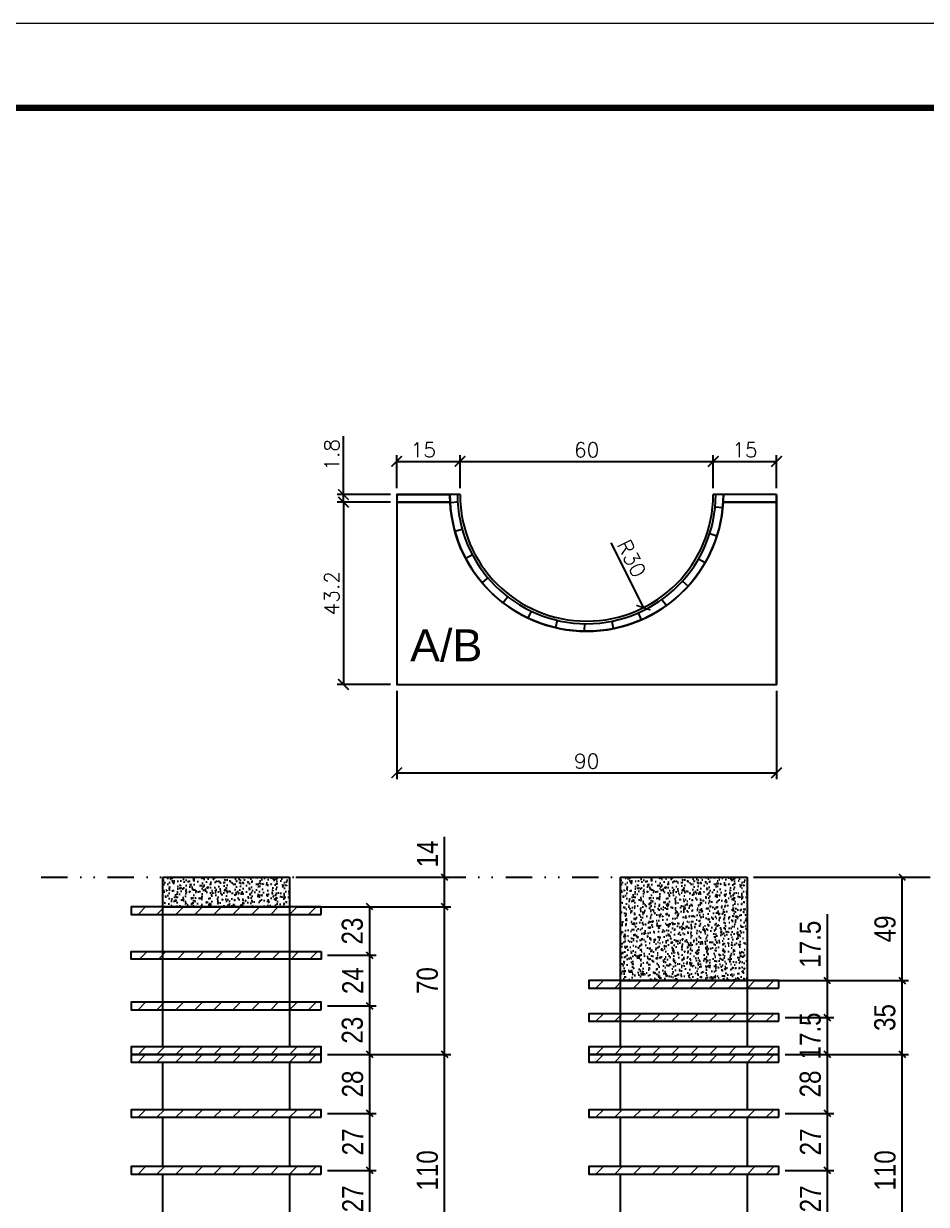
# Model space of a CAD drawing. Extents: x 14400 to 27878, y -21631 to 6985.
# Drawn here: x 16552 to 16980, y -9655 to -9095 of the extents above; entities that cross this region are included whole.
import ezdxf
from ezdxf.enums import TextEntityAlignment as Align

# ---------------------------------------------------------------- set-up
doc = ezdxf.new("R2010")
doc.units = 0
doc.linetypes.add('DASHED', pattern=[0.75, 0.5, -0.25])
doc.linetypes.add('DIVIDE2', pattern=[0.625, 0.25, -0.125, 0, -0.125, 0, -0.125])
for name, color, linetype in [('COTA', 241, 'Continuous'), ('cotas', 4, 'Continuous'), ('Nível', 160, 'Continuous'), ('Painéis', 200, 'Continuous'), ('TEXTO_GERAL', 7, 'Continuous')]:
    doc.layers.add(name, color=color, linetype=linetype)
for name, color, linetype, lineweight in [('Folhas', 255, 'Continuous', 9), ('HACHURACONCRETO', 7, 'Continuous', 13), ('SARRAFO DE PRESSAO', 251, 'DASHED', 9)]:
    doc.layers.add(name, color=color, linetype=linetype, lineweight=lineweight)
doc.styles.add('COTA TECNICA', font='techl___.ttf', dxfattribs={"height": 10})
doc.styles.add('ROMANS', font='romans.shx')
doc.styles.add('SANSSERIF', font='sas_____.pfb')
doc.dimstyles.new('COTA SECAO', dxfattribs={"dimtxt": 7, "dimasz": 5, "dimexe": 3, "dimexo": 3, "dimgap": 2, "dimtad": 3, "dimdec": 1, "dimlfac": 0.5, "dimzin": 12, "dimdsep": 46, "dimtxsty": 'ROMANS', "dimblk": 'ARCHTICK', "dimcen": 0, "dimclrd": 4, "dimclre": 4, "dimclrt": 1, "dimadec": 1, "dimazin": 3, "dimtfac": 1, "dimtdec": 1, "dimtmove": 0, "dimatfit": 3, "dimldrblk": 'OBLIQUE', "dimfxl": 1, "dimtolj": 1, "dimtzin": 12, "dimarcsym": 0})
doc.dimstyles.new('PAINEL', dxfattribs={"dimtxt": 10, "dimasz": 3, "dimexe": 3, "dimexo": 3, "dimgap": 3, "dimtad": 1, "dimdec": 1, "dimzin": 12, "dimdsep": 46, "dimtxsty": 'COTA TECNICA', "dimblk1": 'OBLIQUE', "dimblk2": 'OBLIQUE', "dimsah": 1, "dimcen": 0.9, "dimclrd": 4, "dimclre": 4, "dimclrt": 240, "dimadec": 1, "dimazin": 3, "dimtfac": 1, "dimtdec": 1, "dimtmove": 0, "dimatfit": 3, "dimfxl": 1, "dimtolj": 1, "dimtzin": 12, "dimarcsym": 0})

# ---------------------------------------------------------------- blocks, each defined once
blk = doc.blocks.new('9999999999')
at = {"layer": 'Folhas'}
blk.add_lwpolyline([(98138.98, 34190.21), (99623.98, 34190.21), (99623.98, 35240.21), (98138.98, 35240.21)], close=True, dxfattribs=at)
at = {"layer": 'Folhas', "color": 30, "const_width": 3}
blk.add_lwpolyline([(98213.98, 34230.21), (99583.98, 34230.21), (99583.98, 35200.21), (98213.98, 35200.21)], close=True, dxfattribs=at)
blk = doc.blocks.new('_Oblique')
at = {"color": 0, "linetype": 'ByBlock', "lineweight": -2}
blk.add_line((-0.5, -0.5), (0.5, 0.5), dxfattribs=at)
blk = doc.blocks.new('*D3014')
at = {"layer": 'cotas', "color": 4, "lineweight": -2, "transparency": 16777216}
for p, q in [((16695.65, -9584.04), (16754.14, -9584.04)), ((16751.14, -9694.04), (16751.14, -9584.04)), ((16695.65, -9694.04), (16754.14, -9694.04))]:
    blk.add_line(p, q, dxfattribs=at)
at = {"layer": 'Defpoints', "color": 0, "transparency": 16777216}
for p in [(16692.65, -9584.04), (16751.14, -9584.04), (16692.65, -9694.04)]:
    blk.add_point(p, dxfattribs=at)
at = {"layer": 'cotas', "color": 4, "lineweight": -2, "transparency": 16777216, "xscale": 3, "yscale": 3, "zscale": 3}
for p, rotation in [((16751.14, -9584.04), 90), ((16751.14, -9694.04), 270)]:
    blk.add_blockref('_Oblique', p, dxfattribs=dict(at, rotation=rotation))
at = {"layer": 'cotas', "color": 240, "transparency": 16777216, "insert": (16743.04, -9639.04), "char_height": 10, "attachment_point": 5, "rotation": 90, "style": 'COTA TECNICA'}
blk.add_mtext('\\A1;110', dxfattribs=at)
blk = doc.blocks.new('*D3016')
at = {"layer": 'cotas', "color": 4, "lineweight": -2, "transparency": 16777216}
for p, q in [((16695.65, -9639.04), (16718.7, -9639.04)), ((16715.7, -9666.04), (16715.7, -9639.04)), ((16695.65, -9666.04), (16718.7, -9666.04))]:
    blk.add_line(p, q, dxfattribs=at)
at = {"layer": 'Defpoints', "color": 0, "transparency": 16777216}
for p in [(16692.65, -9639.04), (16715.7, -9639.04), (16692.65, -9666.04)]:
    blk.add_point(p, dxfattribs=at)
at = {"layer": 'cotas', "color": 4, "lineweight": -2, "transparency": 16777216, "xscale": 3, "yscale": 3, "zscale": 3}
for p, rotation in [((16715.7, -9639.04), 90), ((16715.7, -9666.04), 270)]:
    blk.add_blockref('_Oblique', p, dxfattribs=dict(at, rotation=rotation))
at = {"layer": 'cotas', "color": 240, "transparency": 16777216, "insert": (16707.62, -9652.54), "char_height": 10, "attachment_point": 5, "rotation": 90, "style": 'COTA TECNICA'}
blk.add_mtext('\\A1;27', dxfattribs=at)
blk = doc.blocks.new('*D3017')
at = {"layer": 'cotas', "color": 4, "lineweight": -2, "transparency": 16777216}
for p, q in [((16695.65, -9612.04), (16718.7, -9612.04)), ((16715.7, -9639.04), (16715.7, -9612.04)), ((16695.65, -9639.04), (16718.7, -9639.04))]:
    blk.add_line(p, q, dxfattribs=at)
at = {"layer": 'Defpoints', "color": 0, "transparency": 16777216}
for p in [(16692.65, -9612.04), (16715.7, -9612.04), (16692.65, -9639.04)]:
    blk.add_point(p, dxfattribs=at)
at = {"layer": 'cotas', "color": 4, "lineweight": -2, "transparency": 16777216, "xscale": 3, "yscale": 3, "zscale": 3}
for p, rotation in [((16715.7, -9612.04), 90), ((16715.7, -9639.04), 270)]:
    blk.add_blockref('_Oblique', p, dxfattribs=dict(at, rotation=rotation))
at = {"layer": 'cotas', "color": 240, "transparency": 16777216, "insert": (16707.62, -9625.54), "char_height": 10, "attachment_point": 5, "rotation": 90, "style": 'COTA TECNICA'}
blk.add_mtext('\\A1;27', dxfattribs=at)
blk = doc.blocks.new('*D3018')
at = {"layer": 'cotas', "color": 4, "lineweight": -2, "transparency": 16777216}
for p, q in [((16695.65, -9584.04), (16718.7, -9584.04)), ((16715.7, -9612.04), (16715.7, -9584.04)), ((16695.65, -9612.04), (16718.7, -9612.04))]:
    blk.add_line(p, q, dxfattribs=at)
at = {"layer": 'Defpoints', "color": 0, "transparency": 16777216}
for p in [(16692.65, -9584.04), (16715.7, -9584.04), (16692.65, -9612.04)]:
    blk.add_point(p, dxfattribs=at)
at = {"layer": 'cotas', "color": 4, "lineweight": -2, "transparency": 16777216, "xscale": 3, "yscale": 3, "zscale": 3}
for p, rotation in [((16715.7, -9584.04), 90), ((16715.7, -9612.04), 270)]:
    blk.add_blockref('_Oblique', p, dxfattribs=dict(at, rotation=rotation))
at = {"layer": 'cotas', "color": 240, "transparency": 16777216, "insert": (16707.6, -9598.04), "char_height": 10, "attachment_point": 5, "rotation": 90, "style": 'COTA TECNICA'}
blk.add_mtext('\\A1;28', dxfattribs=at)
blk = doc.blocks.new('*D3039')
at = {"layer": 'COTA', "color": 4, "lineweight": -2, "transparency": 16777216}
for p, q in [((16751.14, -9500.04), (16751.14, -9480.92)), ((16680.65, -9500.04), (16754.14, -9500.04)), ((16751.14, -9514.04), (16751.14, -9500.04)), ((16680.65, -9514.04), (16754.14, -9514.04))]:
    blk.add_line(p, q, dxfattribs=at)
at = {"layer": 'Defpoints', "color": 0, "transparency": 16777216}
for p in [(16677.65, -9500.04), (16751.14, -9500.04), (16677.65, -9514.04)]:
    blk.add_point(p, dxfattribs=at)
at = {"layer": 'COTA', "color": 4, "lineweight": -2, "transparency": 16777216, "xscale": 3, "yscale": 3, "zscale": 3}
for p, rotation in [((16751.14, -9500.04), 90), ((16751.14, -9514.04), 270)]:
    blk.add_blockref('_Oblique', p, dxfattribs=dict(at, rotation=rotation))
at = {"layer": 'COTA', "color": 240, "transparency": 16777216, "insert": (16743.07, -9488.98), "char_height": 10, "attachment_point": 5, "rotation": 90, "style": 'COTA TECNICA'}
blk.add_mtext('\\A1;14', dxfattribs=at)
blk = doc.blocks.new('_ArchTick')
at = {"color": 0, "linetype": 'ByBlock', "const_width": 0.15}
blk.add_lwpolyline([(-0.5, -0.5), (0.5, 0.5)], dxfattribs=at)
blk = doc.blocks.new('*D3020')
at = {"color": 4, "lineweight": -2, "transparency": 16777216}
for p, q in [((16728.48, -9411.61), (16728.48, -9453.51)), ((16908.48, -9411.61), (16908.48, -9453.51)), ((16728.48, -9450.51), (16908.48, -9450.51))]:
    blk.add_line(p, q, dxfattribs=at)
at = {"layer": 'Defpoints', "color": 0, "transparency": 16777216}
for p in [(16728.48, -9408.61), (16908.48, -9408.61), (16908.48, -9450.51)]:
    blk.add_point(p, dxfattribs=at)
at = {"color": 4, "lineweight": -2, "transparency": 16777216, "xscale": 5, "yscale": 5, "zscale": 5, "rotation": 180}
blk.add_blockref('_ArchTick', (16728.48, -9450.51), dxfattribs=at)
at = {"color": 4, "lineweight": -2, "transparency": 16777216, "xscale": 5, "yscale": 5, "zscale": 5}
blk.add_blockref('_ArchTick', (16908.48, -9450.51), dxfattribs=at)
at = {"color": 1, "transparency": 16777216, "insert": (16818.48, -9445.01), "char_height": 7, "attachment_point": 5, "style": 'ROMANS'}
blk.add_mtext('\\A1;90', dxfattribs=at)
blk = doc.blocks.new('*D3021')
at = {"color": 4, "lineweight": -2, "transparency": 16777216}
for p, q in [((16725.48, -9322.21), (16700.23, -9322.21)), ((16703.23, -9322.21), (16703.23, -9408.61)), ((16725.48, -9408.61), (16700.23, -9408.61))]:
    blk.add_line(p, q, dxfattribs=at)
at = {"layer": 'Defpoints', "color": 0, "transparency": 16777216}
for p in [(16728.48, -9322.21), (16703.23, -9408.61), (16728.48, -9408.61)]:
    blk.add_point(p, dxfattribs=at)
at = {"color": 4, "lineweight": -2, "transparency": 16777216, "xscale": 5, "yscale": 5, "zscale": 5}
for p, rotation in [((16703.23, -9322.21), 90), ((16703.23, -9408.61), 270)]:
    blk.add_blockref('_ArchTick', p, dxfattribs=dict(at, rotation=rotation))
at = {"color": 1, "transparency": 16777216, "insert": (16697.73, -9365.41), "char_height": 7, "attachment_point": 5, "rotation": 90, "style": 'ROMANS'}
blk.add_mtext('\\A1;43.2', dxfattribs=at)
blk = doc.blocks.new('*D3022')
at = {"color": 4, "lineweight": -2, "transparency": 16777216}
for p, q in [((16728.48, -9315.61), (16728.48, -9299.88)), ((16728.48, -9302.88), (16758.48, -9302.88)), ((16758.48, -9315.61), (16758.48, -9299.88))]:
    blk.add_line(p, q, dxfattribs=at)
at = {"layer": 'Defpoints', "color": 0, "transparency": 16777216}
for p in [(16758.48, -9302.88), (16728.48, -9318.61), (16758.48, -9318.61)]:
    blk.add_point(p, dxfattribs=at)
at = {"color": 4, "lineweight": -2, "transparency": 16777216, "xscale": 5, "yscale": 5, "zscale": 5, "rotation": 180}
blk.add_blockref('_ArchTick', (16728.48, -9302.88), dxfattribs=at)
at = {"color": 4, "lineweight": -2, "transparency": 16777216, "xscale": 5, "yscale": 5, "zscale": 5}
blk.add_blockref('_ArchTick', (16758.48, -9302.88), dxfattribs=at)
at = {"color": 1, "transparency": 16777216, "insert": (16741.08, -9297.38), "char_height": 7, "attachment_point": 5, "style": 'ROMANS'}
blk.add_mtext('\\A1;15', dxfattribs=at)
blk = doc.blocks.new('*D3023')
at = {"color": 4, "lineweight": -2, "transparency": 16777216}
for p, q in [((16878.48, -9315.61), (16878.48, -9299.88)), ((16878.48, -9302.88), (16908.48, -9302.88)), ((16908.48, -9315.61), (16908.48, -9299.88))]:
    blk.add_line(p, q, dxfattribs=at)
at = {"layer": 'Defpoints', "color": 0, "transparency": 16777216}
for p in [(16908.48, -9302.88), (16878.48, -9318.61), (16908.48, -9318.61)]:
    blk.add_point(p, dxfattribs=at)
at = {"color": 4, "lineweight": -2, "transparency": 16777216, "xscale": 5, "yscale": 5, "zscale": 5, "rotation": 180}
blk.add_blockref('_ArchTick', (16878.48, -9302.88), dxfattribs=at)
at = {"color": 4, "lineweight": -2, "transparency": 16777216, "xscale": 5, "yscale": 5, "zscale": 5}
blk.add_blockref('_ArchTick', (16908.48, -9302.88), dxfattribs=at)
at = {"color": 1, "transparency": 16777216, "insert": (16893.48, -9297.38), "char_height": 7, "attachment_point": 5, "style": 'ROMANS'}
blk.add_mtext('\\A1;15', dxfattribs=at)
blk = doc.blocks.new('*D3024')
at = {"color": 4, "lineweight": -2, "transparency": 16777216}
for p, q in [((16758.48, -9315.61), (16758.48, -9299.88)), ((16758.48, -9302.88), (16878.48, -9302.88)), ((16878.48, -9315.61), (16878.48, -9299.88))]:
    blk.add_line(p, q, dxfattribs=at)
at = {"layer": 'Defpoints', "color": 0, "transparency": 16777216}
for p in [(16878.48, -9302.88), (16758.48, -9318.61), (16878.48, -9318.61)]:
    blk.add_point(p, dxfattribs=at)
at = {"color": 4, "lineweight": -2, "transparency": 16777216, "xscale": 5, "yscale": 5, "zscale": 5, "rotation": 180}
blk.add_blockref('_ArchTick', (16758.48, -9302.88), dxfattribs=at)
at = {"color": 4, "lineweight": -2, "transparency": 16777216, "xscale": 5, "yscale": 5, "zscale": 5}
blk.add_blockref('_ArchTick', (16878.48, -9302.88), dxfattribs=at)
at = {"color": 1, "transparency": 16777216, "insert": (16818.48, -9297.38), "char_height": 7, "attachment_point": 5, "style": 'ROMANS'}
blk.add_mtext('\\A1;60', dxfattribs=at)
blk = doc.blocks.new('*D3025')
at = {"color": 4, "lineweight": -2, "transparency": 16777216}
blk.add_line((16829.95, -9341.48), (16845.38, -9372.25), dxfattribs=at)
at = {"layer": 'Defpoints', "color": 0, "transparency": 16777216}
for p in [(16818.48, -9318.61), (16845.38, -9372.25)]:
    blk.add_point(p, dxfattribs=at)
at = {"color": 4, "lineweight": -2, "transparency": 16777216, "xscale": 5, "yscale": 5, "zscale": 5, "rotation": 296.6375568311713}
blk.add_blockref('_ArchTick', (16845.38, -9372.25), dxfattribs=at)
at = {"color": 1, "transparency": 16777216, "insert": (16839.8, -9348.85), "char_height": 7, "attachment_point": 5, "rotation": 296.6376, "style": 'ROMANS'}
blk.add_mtext('\\A1;R30', dxfattribs=at)
blk = doc.blocks.new('*D3027')
at = {"color": 4, "lineweight": -2, "transparency": 16777216}
for p, q in [((16703.23, -9318.61), (16703.23, -9290.95)), ((16725.48, -9318.61), (16700.23, -9318.61)), ((16703.23, -9322.21), (16703.23, -9318.61)), ((16725.48, -9322.21), (16700.23, -9322.21)), ((16703.23, -9322.21), (16703.23, -9327.21))]:
    blk.add_line(p, q, dxfattribs=at)
at = {"layer": 'Defpoints', "color": 0, "transparency": 16777216}
for p in [(16703.23, -9318.61), (16728.48, -9318.61), (16728.48, -9322.21)]:
    blk.add_point(p, dxfattribs=at)
at = {"color": 4, "lineweight": -2, "transparency": 16777216, "xscale": 5, "yscale": 5, "zscale": 5}
for p, rotation in [((16703.23, -9318.61), 270), ((16703.23, -9322.21), 90)]:
    blk.add_blockref('_ArchTick', p, dxfattribs=dict(at, rotation=rotation))
at = {"color": 1, "transparency": 16777216, "insert": (16697.73, -9299.78), "char_height": 7, "attachment_point": 5, "rotation": 90, "style": 'ROMANS'}
blk.add_mtext('\\A1;1.8', dxfattribs=at)
blk = doc.blocks.new('*D3041')
at = {"layer": 'COTA', "color": 4, "lineweight": -2, "transparency": 16777216}
for p, q in [((16695.65, -9514.04), (16754.14, -9514.04)), ((16751.14, -9584.04), (16751.14, -9514.04)), ((16695.65, -9584.04), (16754.14, -9584.04))]:
    blk.add_line(p, q, dxfattribs=at)
at = {"layer": 'Defpoints', "color": 0, "transparency": 16777216}
for p in [(16692.65, -9514.04), (16751.14, -9514.04), (16692.65, -9584.04)]:
    blk.add_point(p, dxfattribs=at)
at = {"layer": 'COTA', "color": 4, "lineweight": -2, "transparency": 16777216, "xscale": 3, "yscale": 3, "zscale": 3}
for p, rotation in [((16751.14, -9514.04), 90), ((16751.14, -9584.04), 270)]:
    blk.add_blockref('_Oblique', p, dxfattribs=dict(at, rotation=rotation))
at = {"layer": 'COTA', "color": 240, "transparency": 16777216, "insert": (16743.04, -9549.04), "char_height": 10, "attachment_point": 5, "rotation": 90, "style": 'COTA TECNICA'}
blk.add_mtext('\\A1;70', dxfattribs=at)
blk = doc.blocks.new('*D3042')
at = {"layer": 'COTA', "color": 4, "lineweight": -2, "transparency": 16777216}
for p, q in [((16695.65, -9561.04), (16718.7, -9561.04)), ((16715.7, -9584.04), (16715.7, -9561.04)), ((16695.65, -9584.04), (16718.7, -9584.04))]:
    blk.add_line(p, q, dxfattribs=at)
at = {"layer": 'Defpoints', "color": 0, "transparency": 16777216}
for p in [(16692.65, -9561.04), (16715.7, -9561.04), (16692.65, -9584.04)]:
    blk.add_point(p, dxfattribs=at)
at = {"layer": 'COTA', "color": 4, "lineweight": -2, "transparency": 16777216, "xscale": 3, "yscale": 3, "zscale": 3}
for p, rotation in [((16715.7, -9561.04), 90), ((16715.7, -9584.04), 270)]:
    blk.add_blockref('_Oblique', p, dxfattribs=dict(at, rotation=rotation))
at = {"layer": 'COTA', "color": 240, "transparency": 16777216, "insert": (16707.48, -9572.54), "char_height": 10, "attachment_point": 5, "rotation": 90, "style": 'COTA TECNICA'}
blk.add_mtext('\\A1;23', dxfattribs=at)
blk = doc.blocks.new('*D3043')
at = {"layer": 'COTA', "color": 4, "lineweight": -2, "transparency": 16777216}
for p, q in [((16695.65, -9537.04), (16718.7, -9537.04)), ((16715.7, -9561.04), (16715.7, -9537.04)), ((16695.65, -9561.04), (16718.7, -9561.04))]:
    blk.add_line(p, q, dxfattribs=at)
at = {"layer": 'Defpoints', "color": 0, "transparency": 16777216}
for p in [(16692.65, -9537.04), (16715.7, -9537.04), (16692.65, -9561.04)]:
    blk.add_point(p, dxfattribs=at)
at = {"layer": 'COTA', "color": 4, "lineweight": -2, "transparency": 16777216, "xscale": 3, "yscale": 3, "zscale": 3}
for p, rotation in [((16715.7, -9537.04), 90), ((16715.7, -9561.04), 270)]:
    blk.add_blockref('_Oblique', p, dxfattribs=dict(at, rotation=rotation))
at = {"layer": 'COTA', "color": 240, "transparency": 16777216, "insert": (16707.62, -9549.04), "char_height": 10, "attachment_point": 5, "rotation": 90, "style": 'COTA TECNICA'}
blk.add_mtext('\\A1;24', dxfattribs=at)
blk = doc.blocks.new('*D3044')
at = {"layer": 'COTA', "color": 4, "lineweight": -2, "transparency": 16777216}
for p, q in [((16695.65, -9514.04), (16718.7, -9514.04)), ((16715.7, -9537.04), (16715.7, -9514.04)), ((16695.65, -9537.04), (16718.7, -9537.04))]:
    blk.add_line(p, q, dxfattribs=at)
at = {"layer": 'Defpoints', "color": 0, "transparency": 16777216}
for p in [(16692.65, -9514.04), (16715.7, -9514.04), (16692.65, -9537.04)]:
    blk.add_point(p, dxfattribs=at)
at = {"layer": 'COTA', "color": 4, "lineweight": -2, "transparency": 16777216, "xscale": 3, "yscale": 3, "zscale": 3}
for p, rotation in [((16715.7, -9514.04), 90), ((16715.7, -9537.04), 270)]:
    blk.add_blockref('_Oblique', p, dxfattribs=dict(at, rotation=rotation))
at = {"layer": 'COTA', "color": 240, "transparency": 16777216, "insert": (16707.48, -9525.54), "char_height": 10, "attachment_point": 5, "rotation": 90, "style": 'COTA TECNICA'}
blk.add_mtext('\\A1;23', dxfattribs=at)
blk = doc.blocks.new('*D3075')
at = {"layer": 'cotas', "color": 4, "lineweight": -2, "transparency": 16777216}
for p, q in [((16912.57, -9584.04), (16971.06, -9584.04)), ((16968.06, -9694.04), (16968.06, -9584.04)), ((16912.57, -9694.04), (16971.06, -9694.04))]:
    blk.add_line(p, q, dxfattribs=at)
at = {"layer": 'Defpoints', "color": 0, "transparency": 16777216}
for p in [(16909.57, -9584.04), (16968.06, -9584.04), (16909.57, -9694.04)]:
    blk.add_point(p, dxfattribs=at)
at = {"layer": 'cotas', "color": 4, "lineweight": -2, "transparency": 16777216, "xscale": 3, "yscale": 3, "zscale": 3}
for p, rotation in [((16968.06, -9584.04), 90), ((16968.06, -9694.04), 270)]:
    blk.add_blockref('_Oblique', p, dxfattribs=dict(at, rotation=rotation))
at = {"layer": 'cotas', "color": 240, "transparency": 16777216, "insert": (16959.96, -9639.04), "char_height": 10, "attachment_point": 5, "rotation": 90, "style": 'COTA TECNICA'}
blk.add_mtext('\\A1;110', dxfattribs=at)
blk = doc.blocks.new('*D3077')
at = {"layer": 'cotas', "color": 4, "lineweight": -2, "transparency": 16777216}
for p, q in [((16912.57, -9639.04), (16935.61, -9639.04)), ((16932.61, -9666.04), (16932.61, -9639.04)), ((16912.57, -9666.04), (16935.61, -9666.04))]:
    blk.add_line(p, q, dxfattribs=at)
at = {"layer": 'Defpoints', "color": 0, "transparency": 16777216}
for p in [(16909.57, -9639.04), (16932.61, -9639.04), (16909.57, -9666.04)]:
    blk.add_point(p, dxfattribs=at)
at = {"layer": 'cotas', "color": 4, "lineweight": -2, "transparency": 16777216, "xscale": 3, "yscale": 3, "zscale": 3}
for p, rotation in [((16932.61, -9639.04), 90), ((16932.61, -9666.04), 270)]:
    blk.add_blockref('_Oblique', p, dxfattribs=dict(at, rotation=rotation))
at = {"layer": 'cotas', "color": 240, "transparency": 16777216, "insert": (16924.54, -9652.54), "char_height": 10, "attachment_point": 5, "rotation": 90, "style": 'COTA TECNICA'}
blk.add_mtext('\\A1;27', dxfattribs=at)
blk = doc.blocks.new('*D3078')
at = {"layer": 'cotas', "color": 4, "lineweight": -2, "transparency": 16777216}
for p, q in [((16912.57, -9612.04), (16935.61, -9612.04)), ((16932.61, -9639.04), (16932.61, -9612.04)), ((16912.57, -9639.04), (16935.61, -9639.04))]:
    blk.add_line(p, q, dxfattribs=at)
at = {"layer": 'Defpoints', "color": 0, "transparency": 16777216}
for p in [(16909.57, -9612.04), (16932.61, -9612.04), (16909.57, -9639.04)]:
    blk.add_point(p, dxfattribs=at)
at = {"layer": 'cotas', "color": 4, "lineweight": -2, "transparency": 16777216, "xscale": 3, "yscale": 3, "zscale": 3}
for p, rotation in [((16932.61, -9612.04), 90), ((16932.61, -9639.04), 270)]:
    blk.add_blockref('_Oblique', p, dxfattribs=dict(at, rotation=rotation))
at = {"layer": 'cotas', "color": 240, "transparency": 16777216, "insert": (16924.54, -9625.54), "char_height": 10, "attachment_point": 5, "rotation": 90, "style": 'COTA TECNICA'}
blk.add_mtext('\\A1;27', dxfattribs=at)
blk = doc.blocks.new('*D3079')
at = {"layer": 'cotas', "color": 4, "lineweight": -2, "transparency": 16777216}
for p, q in [((16912.57, -9584.04), (16935.61, -9584.04)), ((16932.61, -9612.04), (16932.61, -9584.04)), ((16912.57, -9612.04), (16935.61, -9612.04))]:
    blk.add_line(p, q, dxfattribs=at)
at = {"layer": 'Defpoints', "color": 0, "transparency": 16777216}
for p in [(16909.57, -9584.04), (16932.61, -9584.04), (16909.57, -9612.04)]:
    blk.add_point(p, dxfattribs=at)
at = {"layer": 'cotas', "color": 4, "lineweight": -2, "transparency": 16777216, "xscale": 3, "yscale": 3, "zscale": 3}
for p, rotation in [((16932.61, -9584.04), 90), ((16932.61, -9612.04), 270)]:
    blk.add_blockref('_Oblique', p, dxfattribs=dict(at, rotation=rotation))
at = {"layer": 'cotas', "color": 240, "transparency": 16777216, "insert": (16924.52, -9598.04), "char_height": 10, "attachment_point": 5, "rotation": 90, "style": 'COTA TECNICA'}
blk.add_mtext('\\A1;28', dxfattribs=at)
blk = doc.blocks.new('*D3081')
at = {"layer": 'COTA', "color": 4, "lineweight": -2, "transparency": 16777216}
for p, q in [((16897.57, -9500.04), (16971.06, -9500.04)), ((16968.06, -9549.04), (16968.06, -9500.04)), ((16897.57, -9549.04), (16971.06, -9549.04))]:
    blk.add_line(p, q, dxfattribs=at)
at = {"layer": 'Defpoints', "color": 0, "transparency": 16777216}
for p in [(16894.57, -9500.04), (16968.06, -9500.04), (16894.57, -9549.04)]:
    blk.add_point(p, dxfattribs=at)
at = {"layer": 'COTA', "color": 4, "lineweight": -2, "transparency": 16777216, "xscale": 3, "yscale": 3, "zscale": 3}
for p, rotation in [((16968.06, -9500.04), 90), ((16968.06, -9549.04), 270)]:
    blk.add_blockref('_Oblique', p, dxfattribs=dict(at, rotation=rotation))
at = {"layer": 'COTA', "color": 240, "transparency": 16777216, "insert": (16959.96, -9524.54), "char_height": 10, "attachment_point": 5, "rotation": 90, "style": 'COTA TECNICA'}
blk.add_mtext('\\A1;49', dxfattribs=at)
blk = doc.blocks.new('*D3064')
at = {"layer": 'COTA', "color": 4, "lineweight": -2, "transparency": 16777216}
for p, q in [((16912.57, -9549.04), (16971.06, -9549.04)), ((16968.06, -9584.04), (16968.06, -9549.04)), ((16912.57, -9584.04), (16971.06, -9584.04))]:
    blk.add_line(p, q, dxfattribs=at)
at = {"layer": 'Defpoints', "color": 0, "transparency": 16777216}
for p in [(16909.57, -9549.04), (16968.06, -9549.04), (16909.57, -9584.04)]:
    blk.add_point(p, dxfattribs=at)
at = {"layer": 'COTA', "color": 4, "lineweight": -2, "transparency": 16777216, "xscale": 3, "yscale": 3, "zscale": 3}
for p, rotation in [((16968.06, -9549.04), 90), ((16968.06, -9584.04), 270)]:
    blk.add_blockref('_Oblique', p, dxfattribs=dict(at, rotation=rotation))
at = {"layer": 'COTA', "color": 240, "transparency": 16777216, "insert": (16959.84, -9566.54), "char_height": 10, "attachment_point": 5, "rotation": 90, "style": 'COTA TECNICA'}
blk.add_mtext('\\A1;35', dxfattribs=at)
blk = doc.blocks.new('*D3065')
at = {"layer": 'COTA', "color": 4, "lineweight": -2, "transparency": 16777216}
for p, q in [((16912.57, -9566.54), (16935.61, -9566.54)), ((16932.61, -9584.04), (16932.61, -9566.54)), ((16912.57, -9584.04), (16935.61, -9584.04))]:
    blk.add_line(p, q, dxfattribs=at)
at = {"layer": 'Defpoints', "color": 0, "transparency": 16777216}
for p in [(16909.57, -9566.54), (16932.61, -9566.54), (16909.57, -9584.04)]:
    blk.add_point(p, dxfattribs=at)
at = {"layer": 'COTA', "color": 4, "lineweight": -2, "transparency": 16777216, "xscale": 3, "yscale": 3, "zscale": 3}
for p, rotation in [((16932.61, -9566.54), 90), ((16932.61, -9584.04), 270)]:
    blk.add_blockref('_Oblique', p, dxfattribs=dict(at, rotation=rotation))
at = {"layer": 'COTA', "color": 240, "transparency": 16777216, "insert": (16924.5, -9575.29), "char_height": 10, "attachment_point": 5, "rotation": 90, "style": 'COTA TECNICA'}
blk.add_mtext('\\A1;17.5', dxfattribs=at)
blk = doc.blocks.new('*D3082')
at = {"layer": 'COTA', "color": 4, "lineweight": -2, "transparency": 16777216}
for p, q in [((16932.61, -9549.04), (16932.61, -9517.56)), ((16912.57, -9549.04), (16935.61, -9549.04)), ((16932.61, -9566.54), (16932.61, -9549.04)), ((16912.57, -9566.54), (16935.61, -9566.54))]:
    blk.add_line(p, q, dxfattribs=at)
at = {"layer": 'Defpoints', "color": 0, "transparency": 16777216}
for p in [(16909.57, -9549.04), (16932.61, -9549.04), (16909.57, -9566.54)]:
    blk.add_point(p, dxfattribs=at)
at = {"layer": 'COTA', "color": 4, "lineweight": -2, "transparency": 16777216, "xscale": 3, "yscale": 3, "zscale": 3}
for p, rotation in [((16932.61, -9549.04), 90), ((16932.61, -9566.54), 270)]:
    blk.add_blockref('_Oblique', p, dxfattribs=dict(at, rotation=rotation))
at = {"layer": 'COTA', "color": 240, "transparency": 16777216, "insert": (16924.5, -9531.8), "char_height": 10, "attachment_point": 5, "rotation": 90, "style": 'COTA TECNICA'}
blk.add_mtext('\\A1;17.5', dxfattribs=at)

msp = doc.modelspace()

# ---------------------------------------------------------------- hatches: boundary and pattern name
at = {"layer": 'COTA'}
h = msp.add_hatch(dxfattribs=at)
h.set_pattern_fill('AR-CONC', color=256, scale=0.03)
h.set_pattern_definition([(50, (-1716.394, 1e-11), (5.4655401, -0.4781726), [0.5715, -6.2865]), (355, (-1716.394, 1e-11), (-1.0573026, 5.7317054), [0.4572, -5.0292175]), (100.451445, (-1715.9387, -0.04), (4.4082374, 5.2535326), [0.4857003, -5.3427073]), (46.1842, (-1716.394, 1.524), (8.1323712, -1.2612698), [0.85725, -9.42975]), (96.635558, (-1715.7164, 1.419), (7.122124, 7.4227837), [0.7285507, -8.0140682]), (351.18415, (-1716.394, 1.524), (7.122124, 7.4227837), [0.685799, -7.543792]), (21, (-1715.632, 1.143), (4.5484317, -3.0679559), [0.5715, -6.2865]), (326, (-1715.632, 1.143), (1.8540609, 5.525639), [0.4572, -5.0292]), (71.451445, (-1715.253, 0.8873), (6.4024926, 2.457683), [0.4857003, -5.3426981]), (37.5, (-1716.3941, 1e-11), (0.0926581, 2.53665117), [0, -4.96824, 0, -5.1054, 0, -5.04825]), (7.5, (-1716.394, 1e-11), (2.00458988, 3.00541724), [0, -2.91084, 0, -4.85394, 0, -1.92405]), (327.5, (-1718.0934, 1e-11), (4.06771786, -0.17186232), [0, -1.905, 0, -5.9436, 0, -7.8867]), (317.5, (-1718.8554, 1e-11), (4.44387544, 0.76279473), [0, -2.4765, 0, -3.94716, 0, -5.6007])])
h.paths.add_polyline_path([(16677.65, -9514.041), (16677.65, -9500.041), (16617.65, -9500.041), (16617.65, -9514.041)])
h = msp.add_hatch(dxfattribs=at)
h.set_pattern_fill('AR-CONC', color=256, scale=0.03)
h.set_pattern_definition([(50, (-1499.477, 1e-11), (5.4655401, -0.4781726), [0.5715, -6.2865]), (355, (-1499.477, 1e-11), (-1.0573026, 5.7317054), [0.4572, -5.0292175]), (100.451445, (-1499.0215, -0.04), (4.4082374, 5.2535326), [0.4857003, -5.3427073]), (46.1842, (-1499.477, 1.524), (8.1323712, -1.2612698), [0.85725, -9.42975]), (96.635558, (-1498.799, 1.419), (7.122124, 7.4227837), [0.7285507, -8.0140682]), (351.18415, (-1499.477, 1.524), (7.122124, 7.4227837), [0.685799, -7.543792]), (21, (-1498.715, 1.143), (4.5484317, -3.0679559), [0.5715, -6.2865]), (326, (-1498.715, 1.143), (1.8540609, 5.525639), [0.4572, -5.0292]), (71.451445, (-1498.336, 0.8873), (6.4024926, 2.457683), [0.4857003, -5.3426981]), (37.5, (-1499.477, 1e-11), (0.0926581, 2.53665117), [0, -4.96824, 0, -5.1054, 0, -5.04825]), (7.5, (-1499.477, 1e-11), (2.00458988, 3.00541724), [0, -2.91084, 0, -4.85394, 0, -1.92405]), (327.5, (-1501.1762, 1e-11), (4.06771786, -0.17186232), [0, -1.905, 0, -5.9436, 0, -7.8867]), (317.5, (-1501.9382, 1e-11), (4.44387544, 0.76279473), [0, -2.4765, 0, -3.94716, 0, -5.6007])])
h.paths.add_polyline_path([(16834.567, -9500.041), (16834.567, -9549.041), (16894.567, -9549.041), (16894.567, -9500.041)])
at = {"layer": 'HACHURACONCRETO'}
h = msp.add_hatch(dxfattribs=at)
h.set_pattern_fill('ANSI31', color=256, scale=2)
h.set_pattern_definition([(45, (52900.365, -23674.2444), (-4.4901281, 4.4901281), [])])
h.paths.add_polyline_path([(16692.65, -9517.641), (16692.65, -9514.041), (16602.65, -9514.041), (16602.65, -9517.641)])
h = msp.add_hatch(dxfattribs=at)
h.set_pattern_fill('ANSI31', color=256, scale=2)
h.set_pattern_definition([(45, (52900.365, -23723.0444), (-4.4901281, 4.4901281), [])])
h.paths.add_polyline_path([(16692.65, -9535.241), (16692.65, -9538.841), (16602.65, -9538.841), (16602.65, -9535.241)])
h = msp.add_hatch(dxfattribs=at)
h.set_pattern_fill('ANSI31', color=256, scale=2)
h.set_pattern_definition([(45, (53117.2823, -23709.2444), (-4.4901281, 4.4901281), [])])
h.paths.add_polyline_path([(16909.567, -9552.641), (16909.567, -9549.041), (16819.567, -9549.041), (16819.567, -9552.641)])
h = msp.add_hatch(dxfattribs=at)
h.set_pattern_fill('ANSI31', color=256, scale=2)
h.set_pattern_definition([(45, (52900.365, -23719.4444), (-4.4901281, 4.4901281), [])])
h.paths.add_polyline_path([(16692.65, -9562.841), (16692.65, -9559.241), (16602.65, -9559.241), (16602.65, -9562.841)])
h = msp.add_hatch(dxfattribs=at)
h.set_pattern_fill('ANSI31', color=256, scale=2)
h.set_pattern_definition([(45, (53117.2823, -23724.9444), (-4.4901281, 4.4901281), [])])
h.paths.add_polyline_path([(16909.567, -9568.341), (16909.567, -9564.741), (16819.567, -9564.741), (16819.567, -9568.341)])
h = msp.add_hatch(dxfattribs=at)
h.set_pattern_fill('ANSI31', color=256, scale=2)
h.set_pattern_definition([(45, (52900.365, -23740.6444), (-4.4901281, 4.4901281), [])])
h.paths.add_polyline_path([(16692.65, -9584.041), (16692.65, -9580.441), (16602.65, -9580.441), (16602.65, -9584.041)])
h = msp.add_hatch(dxfattribs=at)
h.set_pattern_fill('ANSI31', color=256, scale=2)
h.set_pattern_definition([(45, (53117.2823, -23740.6444), (-4.4901281, 4.4901281), [])])
h.paths.add_polyline_path([(16909.567, -9584.041), (16909.567, -9580.441), (16819.567, -9580.441), (16819.567, -9584.041)])
h = msp.add_hatch(dxfattribs=at)
h.set_pattern_fill('ANSI31', color=256, scale=2)
h.set_pattern_definition([(45, (52900.365, -23744.2444), (-4.4901281, 4.4901281), [])])
h.paths.add_polyline_path([(16692.65, -9587.641), (16692.65, -9584.041), (16602.65, -9584.041), (16602.65, -9587.641)])
h = msp.add_hatch(dxfattribs=at)
h.set_pattern_fill('ANSI31', color=256, scale=2)
h.set_pattern_definition([(45, (53117.2823, -23744.2444), (-4.4901281, 4.4901281), [])])
h.paths.add_polyline_path([(16909.567, -9587.641), (16909.567, -9584.041), (16819.567, -9584.041), (16819.567, -9587.641)])
h = msp.add_hatch(dxfattribs=at)
h.set_pattern_fill('ANSI31', color=256, scale=2)
h.set_pattern_definition([(45, (52900.365, -23770.4444), (-4.4901281, 4.4901281), [])])
h.paths.add_polyline_path([(16692.65, -9613.841), (16692.65, -9610.241), (16602.65, -9610.241), (16602.65, -9613.841)])
h = msp.add_hatch(dxfattribs=at)
h.set_pattern_fill('ANSI31', color=256, scale=2)
h.set_pattern_definition([(45, (53117.2823, -23770.4444), (-4.4901281, 4.4901281), [])])
h.paths.add_polyline_path([(16909.567, -9613.841), (16909.567, -9610.241), (16819.567, -9610.241), (16819.567, -9613.841)])
h = msp.add_hatch(dxfattribs=at)
h.set_pattern_fill('ANSI31', color=256, scale=2)
h.set_pattern_definition([(45, (52900.365, -23797.4444), (-4.4901281, 4.4901281), [])])
h.paths.add_polyline_path([(16692.65, -9640.841), (16692.65, -9637.241), (16602.65, -9637.241), (16602.65, -9640.841)])
h = msp.add_hatch(dxfattribs=at)
h.set_pattern_fill('ANSI31', color=256, scale=2)
h.set_pattern_definition([(45, (53117.2823, -23797.4444), (-4.4901281, 4.4901281), [])])
h.paths.add_polyline_path([(16909.567, -9640.841), (16909.567, -9637.241), (16819.567, -9637.241), (16819.567, -9640.841)])

# ---------------------------------------------------------------- linework, layer by layer
for p, q in [((16728.482, -9318.614), (16728.482, -9408.614)), ((16758.482, -9318.614), (16728.482, -9318.614)), ((16728.482, -9318.614), (16753.682, -9318.614)), ((16908.482, -9318.614), (16878.482, -9318.614)), ((16908.482, -9318.614), (16908.482, -9408.614)), ((16728.482, -9322.214), (16753.783, -9322.214)), ((16757.391, -9322.261), (16753.798, -9322.476)), ((16879.411, -9324.368), (16882.995, -9324.707)), ((16908.482, -9322.214), (16883.182, -9322.214)), ((16759.55, -9335.117), (16756.083, -9336.088)), ((16876.81, -9337.142), (16880.241, -9338.232)), ((16764.382, -9347.225), (16761.2, -9348.908)), ((16871.563, -9349.076), (16874.685, -9350.868)), ((16771.669, -9358.034), (16768.915, -9360.353)), ((16863.907, -9359.627), (16866.579, -9362.04)), ((16781.08, -9367.055), (16778.88, -9369.904)), ((16854.19, -9368.317), (16856.29, -9371.241)), ((16792.188, -9373.878), (16790.642, -9377.129)), ((16842.853, -9374.753), (16844.286, -9378.055)), ((16804.49, -9378.193), (16803.667, -9381.698)), ((16817.426, -9379.805), (16817.364, -9383.404)), ((16817.426, -9379.805), (16817.364, -9383.404)), ((16830.41, -9378.641), (16831.112, -9382.172)), ((16728.482, -9408.614), (16908.482, -9408.614))]:
    msp.add_line(p, q)
for points in [[(16692.65, -9517.641), (16692.65, -9514.041), (16602.65, -9514.041), (16602.65, -9517.641)], [(16617.65, -9514.041), (16677.65, -9514.041), (16677.65, -9580.441), (16617.65, -9580.441)], [(16692.65, -9535.241), (16692.65, -9538.841), (16602.65, -9538.841), (16602.65, -9535.241)], [(16909.567, -9552.641), (16909.567, -9549.041), (16819.567, -9549.041), (16819.567, -9552.641)], [(16834.567, -9549.041), (16894.567, -9549.041), (16894.567, -9580.441), (16834.567, -9580.441)], [(16692.65, -9562.841), (16692.65, -9559.241), (16602.65, -9559.241), (16602.65, -9562.841)], [(16909.567, -9568.341), (16909.567, -9564.741), (16819.567, -9564.741), (16819.567, -9568.341)], [(16692.65, -9584.041), (16692.65, -9580.441), (16602.65, -9580.441), (16602.65, -9584.041)], [(16909.567, -9584.041), (16909.567, -9580.441), (16819.567, -9580.441), (16819.567, -9584.041)], [(16692.65, -9587.641), (16692.65, -9584.041), (16602.65, -9584.041), (16602.65, -9587.641)], [(16617.65, -9587.641), (16677.65, -9587.641), (16677.65, -9610.241), (16617.65, -9610.241)], [(16909.567, -9587.641), (16909.567, -9584.041), (16819.567, -9584.041), (16819.567, -9587.641)], [(16834.567, -9587.641), (16894.567, -9587.641), (16894.567, -9610.241), (16834.567, -9610.241)], [(16692.65, -9613.841), (16692.65, -9610.241), (16602.65, -9610.241), (16602.65, -9613.841)], [(16909.567, -9613.841), (16909.567, -9610.241), (16819.567, -9610.241), (16819.567, -9613.841)], [(16617.65, -9613.841), (16677.65, -9613.841), (16677.65, -9637.241), (16617.65, -9637.241)], [(16834.567, -9613.841), (16894.567, -9613.841), (16894.567, -9637.241), (16834.567, -9637.241)], [(16692.65, -9640.841), (16692.65, -9637.241), (16602.65, -9637.241), (16602.65, -9640.841)], [(16909.567, -9640.841), (16909.567, -9637.241), (16819.567, -9637.241), (16819.567, -9640.841)], [(16617.65, -9640.841), (16677.65, -9640.841), (16677.65, -9664.241), (16617.65, -9664.241)], [(16834.567, -9640.841), (16894.567, -9640.841), (16894.567, -9664.241), (16834.567, -9664.241)]]:
    msp.add_lwpolyline(points, close=True)
at = {"color": 30, "true_color": 0xf26722}
msp.add_arc((16818.482, -9318.614), 64.8, 180, 0, dxfattribs=at)
for radius in [61.2, 60]:
    msp.add_arc((16818.482, -9318.614), radius, 180, 0)
at = {"layer": 'COTA'}
for p, q in [((16617.65, -9514.041), (16617.65, -9500.041)), ((16617.65, -9500.041), (16677.65, -9500.041)), ((16677.65, -9500.041), (16677.65, -9514.041)), ((16834.567, -9549.041), (16834.567, -9500.041)), ((16834.567, -9500.041), (16894.567, -9500.041)), ((16894.567, -9500.041), (16894.567, -9549.041)), ((16617.65, -9514.041), (16677.65, -9514.041)), ((16834.567, -9549.041), (16894.567, -9549.041))]:
    msp.add_line(p, q, dxfattribs=at)
at = {"layer": 'Nível', "color": 4, "linetype": 'DIVIDE2', "ltscale": 50}
msp.add_line((16559.987, -9500.041), (17429.967, -9500.041), dxfattribs=at)
at = {"layer": 'Painéis', "color": 30, "true_color": 0xf26722}
for points in [[(16753.682, -9318.614), (16728.482, -9318.614), (16728.482, -9322.214), (16753.783, -9322.214, -0.0138969)], [(16908.482, -9318.614), (16883.282, -9318.614, -0.0138969), (16883.182, -9322.214), (16908.482, -9322.214)]]:
    msp.add_lwpolyline(points, format="xyb", close=True, dxfattribs=at)
at = {"layer": 'Painéis'}
msp.add_lwpolyline([(16908.482, -9322.214), (16883.182, -9322.214, -0.9459053), (16753.783, -9322.214), (16728.482, -9322.214), (16728.482, -9408.614), (16908.482, -9408.614)], format="xyb", close=True, dxfattribs=at)

# ---------------------------------------------------------------- block references
at = {"layer": 'SARRAFO DE PRESSAO', "color": 6, "linetype": 'ByBlock'}
msp.add_blockref('9999999999', (-82140.511, -44335.529), dxfattribs=at)

# ---------------------------------------------------------------- texts
at = {"layer": 'TEXTO_GERAL', "color": 0, "linetype": 'Continuous', "style": 'SANSSERIF'}
msp.add_text('A/B', height=15.207, dxfattribs=at).set_placement((16734.822, -9390.093), align=Align.MIDDLE_LEFT)

# ---------------------------------------------------------------- dimensions: what is measured, and where the dimension line sits
for base, p2, picture, middle in [((16703.232, -9318.614), (16728.482, -9318.614), '*D3027', (16697.732, -9299.781)), ((16703.232, -9408.614), (16728.482, -9408.614), '*D3021', (16697.732, -9365.414))]:
    dim = msp.add_linear_dim(base=base, p1=(16728.482, -9322.214), p2=p2, angle=90, dimstyle='COTA SECAO')
    dim.commit()
    dim.dimension.update_dxf_attribs({"geometry": picture, "text_midpoint": middle})
for base, p1, p2, picture, middle in [((16758.482, -9302.878), (16728.482, -9318.614), (16758.482, -9318.614), '*D3022', (16741.082, -9302.878)), ((16908.482, -9302.878), (16878.482, -9318.614), (16908.482, -9318.614), '*D3023', (16893.482, -9302.878))]:
    dim = msp.add_linear_dim(base=base, p1=p1, p2=p2, dimstyle='COTA SECAO')
    dim.commit()
    dim.dimension.update_dxf_attribs({"geometry": picture, "text_midpoint": middle, "dimtype": 160})
for base, p1, p2, picture, middle in [((16878.482, -9302.878), (16758.482, -9318.614), (16878.482, -9318.614), '*D3024', (16818.482, -9297.378)), ((16908.482, -9450.513), (16728.482, -9408.614), (16908.482, -9408.614), '*D3020', (16818.482, -9445.013))]:
    dim = msp.add_linear_dim(base=base, p1=p1, p2=p2, dimstyle='COTA SECAO')
    dim.commit()
    dim.dimension.update_dxf_attribs({"geometry": picture, "text_midpoint": middle})
dim = msp.add_radius_dim(center=(16818.482, -9318.614), mpoint=(16845.383, -9372.246), dimstyle='COTA SECAO')
dim.commit()
dim.dimension.update_dxf_attribs({"geometry": '*D3025', "text_midpoint": (16834.884, -9351.314), "dimtype": 164})
at = {"layer": 'COTA'}
for base, p1, p2, picture, middle in [((16751.141, -9500.041), (16677.65, -9514.041), (16677.65, -9500.041), '*D3039', (16743.068, -9488.983)), ((16968.058, -9500.041), (16894.567, -9549.041), (16894.567, -9500.041), '*D3081', (16959.956, -9524.541)), ((16751.141, -9514.041), (16692.65, -9584.041), (16692.65, -9514.041), '*D3041', (16743.039, -9549.041)), ((16715.696, -9514.041), (16692.65, -9537.041), (16692.65, -9514.041), '*D3044', (16707.477, -9525.541)), ((16932.613, -9549.041), (16909.567, -9566.541), (16909.567, -9549.041), '*D3082', (16924.504, -9531.798)), ((16715.696, -9537.041), (16692.65, -9561.041), (16692.65, -9537.041), '*D3043', (16707.623, -9549.041)), ((16968.058, -9549.041), (16909.567, -9584.041), (16909.567, -9549.041), '*D3064', (16959.839, -9566.541)), ((16715.696, -9561.041), (16692.65, -9584.041), (16692.65, -9561.041), '*D3042', (16707.477, -9572.541))]:
    dim = msp.add_linear_dim(base=base, p1=p1, p2=p2, angle=90, dimstyle='PAINEL', dxfattribs=at)
    dim.commit()
    dim.dimension.update_dxf_attribs({"geometry": picture, "text_midpoint": middle})
dim = msp.add_linear_dim(base=(16932.613, -9566.541), p1=(16909.567, -9584.041), p2=(16909.567, -9566.541), angle=90, dimstyle='PAINEL', dxfattribs=at)
dim.commit()
dim.dimension.update_dxf_attribs({"geometry": '*D3065', "text_midpoint": (16932.613, -9575.291), "dimtype": 160})
at = {"layer": 'cotas'}
for base, p1, p2, picture, middle in [((16751.141, -9584.041), (16692.65, -9694.041), (16692.65, -9584.041), '*D3014', (16743.039, -9639.041)), ((16715.696, -9584.041), (16692.65, -9612.041), (16692.65, -9584.041), '*D3018', (16707.601, -9598.041)), ((16968.058, -9584.041), (16909.567, -9694.041), (16909.567, -9584.041), '*D3075', (16959.956, -9639.041)), ((16932.613, -9584.041), (16909.567, -9612.041), (16909.567, -9584.041), '*D3079', (16924.518, -9598.041)), ((16715.696, -9639.041), (16692.65, -9666.041), (16692.65, -9639.041), '*D3016', (16707.623, -9652.541)), ((16932.613, -9639.041), (16909.567, -9666.041), (16909.567, -9639.041), '*D3077', (16924.54, -9652.541))]:
    dim = msp.add_linear_dim(base=base, p1=p1, p2=p2, angle=90, dimstyle='PAINEL', dxfattribs=at)
    dim.commit()
    dim.dimension.update_dxf_attribs({"geometry": picture, "text_midpoint": middle})
for base, p1, p2, picture, middle in [((16715.696, -9612.041), (16692.65, -9639.041), (16692.65, -9612.041), '*D3017', (16707.623, -9625.541)), ((16932.613, -9612.041), (16909.567, -9639.041), (16909.567, -9612.041), '*D3078', (16924.54, -9625.541))]:
    dim = msp.add_linear_dim(base=base, p1=p1, p2=p2, angle=90, dimstyle='PAINEL', override={"dimtmove": 1}, dxfattribs=at)
    dim.commit()
    dim.dimension.update_dxf_attribs({"geometry": picture, "text_midpoint": middle})

doc.saveas('drawing.dxf')
